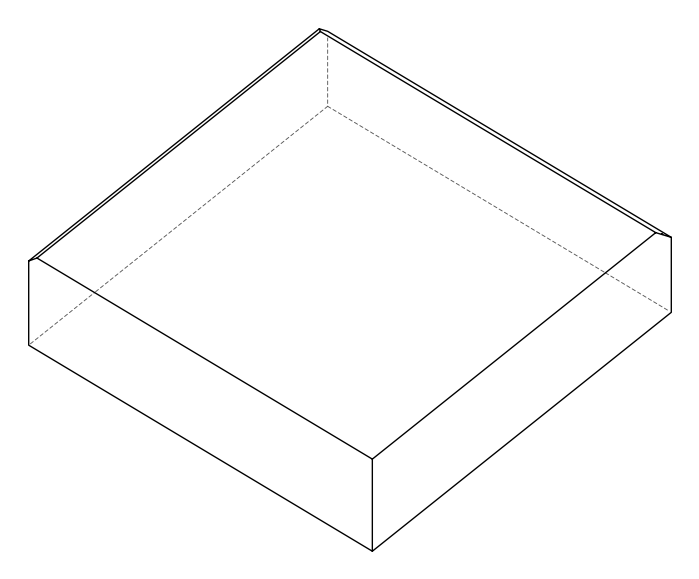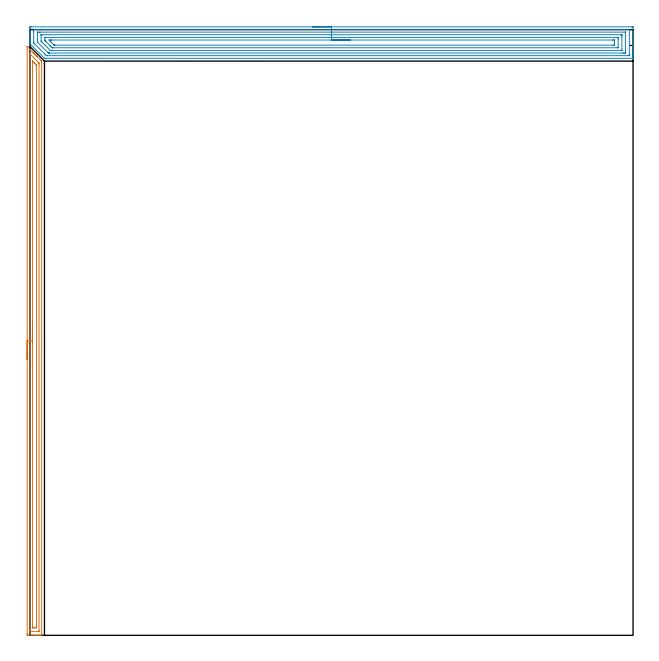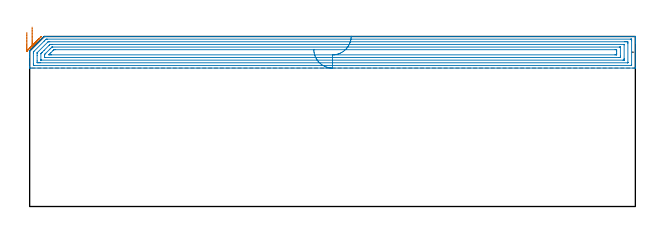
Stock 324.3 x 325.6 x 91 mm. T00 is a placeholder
(PLAN: 2 operations, 0 tool changes, 23.6 min)
(1 AREA_MILL | FG_CHAMFER_SURFACE | UGT0205_001 | 7.73 min | 9780 mm3)
(2 AREA_MILL_1 | FG_CHAMFER_SURFACE_1 | UGT0205_001 | 15.83 min | 45994 mm3)
(TOOL UGT0205_001 | Chamfer Mill 20 x 3 x 45 deg. | D20 FL50 Z2)
(OP 1 AREA_MILL)
G17 G21 G94 G90
T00 M6
G54
G17 G0 G90 X-1.5 Y148.25 S1061 M3
G43 Z101. H0
Z93.2
G94 G1 Y148.288 Z92.328 F250.
Y148.402 Z91.464
Y148.591 Z90.612
Y148.853 Z89.78
Y149.187 Z88.974
Y149.59 Z88.2
Y150.058 Z87.464
Y150.589 Z86.772
Y151.179 Z86.129
Y151.822 Z85.54
Y152.514 Z85.009
Y153.25 Z84.54
Y154.024 Z84.137
Y154.83 Z83.803
Y155.662 Z83.541
Y156.513 Z83.352
Y157.378 Z83.238
Y158.25 Z83.2
X-1.499 Y316.48 Z83.199
X-1.494 Y316.483 Z83.204
X-1.482 Y316.48 Z83.216
X-1.418 Y316.418 Z83.281
X-1.338 Y316.339 Z83.361
X1.596 Y313.404 Z86.296
X1.795 Y313.206 Z86.493
X1.961 Y313.041 Z86.656
X2.122 Y312.879 Z86.819
X2.242 Y312.759 Z86.94
X2.4 Y312.602 Z87.095
X2.553 Y312.448 Z87.25
X2.688 Y312.312 Z87.386
X2.839 Y312.164 Z87.534
X2.983 Y312.018 Z87.681
X3.135 Y311.866 Z87.833
X3.277 Y311.725 Z87.973
X3.414 Y311.587 Z88.112
X3.582 Y311.419 Z88.279
X3.716 Y311.286 Z88.412
X3.845 Y311.156 Z88.543
X5.909 Y309.092 Z90.606
X6.258 Y308.74 Z90.957
X6.293 Y308.701 Z90.993
X6.3 Y307.847 Z91.
Y0.168
X6.298 Y0.01 Z90.989
X6.155 Y0.003 Z90.847
X6.005 Y0. Z90.705
X5.692 Z90.391
X5.031 Z89.726
X3.824 Z88.521
X3.277 Z87.971
X-0.835 Z83.862
X-1.109 Y0.001 Z83.588
X-1.326 Y0.005 Z83.371
X-1.492 Y0.01 Z83.205
X-1.496 Y0.22 Z83.202
X-1.499 Y0.615 Z83.201
X-1.5 Y1.013 Z83.2
Y158.25
X-0.086 Z84.614
X-0.085 Y312.312 Z84.615
X-0.083 Y312.547 Z84.617
X-0.081 Y312.605 Z84.619
X-0.08 Y312.617 Z84.62
X-0.064 Y312.605 Z84.636
X-0.01 Y312.556 Z84.69
X0.237 Y312.312 Z84.937
X4.154 Y308.395 Z88.854
X4.697 Y307.847 Z89.397
X4.879 Y307.656 Z89.579
X4.881 Y307.474 Z89.581
X4.885 Y307.103 Z89.585
Y2.55
X4.879 Y2.014 Z89.579
X4.853 Y2.01 Z89.553
X4.784 Y2.004 Z89.484
X4.679 Y2.001 Z89.379
X0.162 Y2. Z84.862
X-0.017 Y2.003 Z84.683
X-0.048 Y2.005 Z84.652
X-0.076 Y2.009 Z84.624
X-0.079 Y2.048 Z84.621
X-0.084 Y2.251 Z84.616
X-0.085 Y2.401 Z84.615
X-0.086 Y3.146 Z84.614
Y158.25
X1.328 Z86.028
X1.329 Y308.044 Z86.029
X1.333 Y308.74 Z86.033
X1.334 Y308.746 Z86.034
X1.353 Y308.74 Z86.053
X1.523 Y308.575 Z86.223
X2.254 Y307.847 Z86.954
X2.4 Y307.701 Z87.1
X3.146 Y306.954 Z87.846
X3.277 Y306.82 Z87.977
X3.458 Y306.63 Z88.158
X3.467 Y306.258 Z88.167
X3.47 Y306.061 Z88.17
X3.471 Y305.863 Z88.171
Y5.08
X3.47 Y4.884 Z88.17
X3.464 Y4.187 Z88.164
X3.454 Y4.007 Z88.154
X2.4 Y4. Z87.1
X1.705 Y4.001 Z86.405
X1.523 Y4.005 Z86.223
X1.346 Y4.01 Z86.046
X1.336 Y4.187 Z86.036
X1.332 Y4.381 Z86.032
X1.329 Y5.08 Z86.029
Y5.278
X1.328 Y158.25 Z86.028
Y159.121 Z86.067
Y159.986 Z86.18
Y160.838 Z86.369
Y161.67 Z86.632
Y162.476 Z86.965
Y163.25 Z87.368
Y163.986 Z87.837
Y164.678 Z88.368
Y165.321 Z88.957
Y165.91 Z89.601
Y166.441 Z90.293
Y166.91 Z91.028
Y167.313 Z91.802
Y167.647 Z92.608
Y167.909 Z93.44
Y168.098 Z94.292
Y168.212 Z95.157
Y168.25 Z96.028
G0 Z101.
M5
M2
(OP 2 AREA_MILL_1)
G17 G21 G94 G90
T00 M6
G54
G17 G0 G90 X152.1 Y327.1 S1061 M3
G43 Z101. H0
Z84.1
G94 G1 X152.138 Z83.228 F250.
X152.252 Z82.363
X152.441 Z81.512
X152.703 Z80.68
X153.037 Z79.874
X153.44 Z79.1
X153.908 Z78.364
X154.44 Z77.672
X155.029 Z77.029
X155.672 Z76.44
X156.364 Z75.908
X157.1 Z75.44
X157.874 Z75.037
X158.68 Z74.703
X159.512 Z74.441
X160.363 Z74.252
X161.228 Z74.138
X162.1 Z74.1
X323.597
X323.998 Y327.096 Z74.102
X324.19 Y327.092 Z74.106
X324.2 Y326.896 Z74.301
Y313.942 Z87.253
Y313.344 Z87.85
Y312.77 Z88.427
Y312.46 Z88.736
Y311.886 Z89.31
Y311.576 Z89.619
Y310.544 Z90.655
X324.193 Y310.216 Z90.975
X324.191 Y310.203 Z90.988
X324.043 Y310.2 Z91.
X8.633
X7.878 Y310.205 Z90.994
X7.799 Y310.207 Z90.992
X7.741 Y310.261 Z90.938
X7.309 Y310.691 Z90.509
X0.13 Y317.869 Z83.329
X0.079 Y317.919 Z83.276
X0.01 Y317.998 Z83.193
X0.001 Y318.073 Z83.119
X0. Y318.518 Z82.681
Y318.914 Z82.285
Y319.534 Z81.661
Y320.729 Z80.468
Y321.303 Z79.891
Y326.322 Z74.875
X0.003 Y326.609 Z74.588
X0.009 Y327.092 Z74.106
X0.112 Y327.095 Z74.103
X0.603 Y327.1 Z74.1
X162.1
Y325.686 Z75.514
X322.034 Y325.685 Z75.515
X322.125 Y325.684 Z75.516
X322.17 Y325.682 Z75.518
X322.186 Y325.68 Z75.52
X322.19 Y325.67 Z75.53
X322.195 Y325.567 Z75.633
X322.199 Y325.342 Z75.858
Y312.46 Z88.74
X322.198 Y312.079 Z89.121
X322.19 Y311.693 Z89.507
X322.177 Y311.621 Z89.579
X322.132 Y311.619 Z89.581
X322.026 Y311.616 Z89.584
X321.813 Y311.614 Z89.586
X321.774
X9.486
X9.06 Y311.619 Z89.581
X8.851 Y311.621 Z89.579
X8.633 Y311.826 Z89.374
X7.991 Y312.46 Z88.74
X7.741 Y312.709 Z88.491
X2.387 Y318.064 Z83.136
X2.098 Y318.361 Z82.839
X2.028 Y318.434 Z82.766
X2.01 Y318.523 Z82.677
X2.007 Y318.65 Z82.55
X2.001 Y319.033 Z82.167
Y324.84 Z76.36
X2.002 Y325.221 Z75.979
X2.01 Y325.607 Z75.593
X2.023 Y325.679 Z75.521
X2.068 Y325.681 Z75.519
X2.174 Y325.684 Z75.516
X2.387 Y325.686 Z75.514
X2.426
X162.1
Y324.272 Z76.928
X320.028 Y324.271 Z76.929
X320.134 Y324.27 Z76.93
X320.172 Y324.267 Z76.933
X320.186 Y324.266 Z76.934
X320.19 Y324.239 Z76.961
X320.195 Y324.126 Z77.074
X320.199 Y323.956 Z77.244
X320.2 Y314.059 Z87.141
X320.196 Y313.344 Z87.856
X320.193 Y313.181 Z88.019
X320.178 Y313.035 Z88.165
X320.028 Y313.034 Z88.166
X319.454 Y313.03 Z88.17
X319.136 Y313.029 Z88.171
X318.562 Y313.028 Z88.172
X10.736 Y313.029 Z88.171
X10.417 Y313.03 Z88.17
X10.099 Y313.033 Z88.167
X9.891 Y313.035 Z88.165
X9.777 Y313.134 Z88.066
X9.556 Y313.344 Z87.856
X9.525 Y313.374 Z87.826
X4.172 Y318.729 Z82.471
X4.075 Y318.832 Z82.368
X4.028 Y318.883 Z82.317
X4.01 Y318.928 Z82.272
X4.007 Y319.024 Z82.176
X4.002 Y319.364 Z81.836
X4. Y320.419 Z80.781
Y323.242 Z77.958
X4.004 Y323.956 Z77.244
X4.007 Y324.119 Z77.081
X4.022 Y324.265 Z76.935
X4.172 Y324.266 Z76.934
X4.746 Y324.271 Z76.929
X5.064
X5.638 Y324.272 Z76.928
X162.1
Y322.857 Z78.343
X317.568
X318.098 Y322.855 Z78.345
X318.154 Y322.853 Z78.347
X318.186 Y322.851 Z78.349
X318.19 Y322.813 Z78.387
X318.195 Y322.619 Z78.581
X318.2 Y322.231 Z78.969
Y322.187 Z79.013
X318.199 Y314.692 Z86.508
X318.197 Y314.482 Z86.718
X318.194 Y314.457 Z86.743
X318.19 Y314.45 Z86.75
X318.182 Y314.447 Z86.753
X318.124 Y314.444 Z86.756
X318.027 Y314.443 Z86.757
X11.986
X11.31 Y314.444 Z86.756
X11.09 Y314.446 Z86.754
X10.93 Y314.45 Z86.75
X10.61 Y314.75 Z86.45
X10.417 Y314.933 Z86.267
X7.741 Y317.608 Z83.592
X6.699 Y318.65 Z82.55
X6.552 Y318.797 Z82.403
X6.269 Y319.086 Z82.114
X6.088 Y319.273 Z81.927
X6.01 Y319.362 Z81.838
X6.007 Y319.386 Z81.814
X6.001 Y319.49 Z81.71
Y322.608 Z78.592
X6.003 Y322.818 Z78.382
X6.006 Y322.843 Z78.357
X6.01 Y322.85 Z78.35
X6.018 Y322.853 Z78.347
X6.076 Y322.856 Z78.344
X6.173 Y322.857 Z78.343
X162.1
Y321.443 Z79.757
X315.567
X316.173 Y321.436 Z79.764
X316.19 Y321.391 Z79.809
X316.192 Y321.303 Z79.897
X316.199 Y320.676 Z80.524
Y315.997 Z85.203
X316.197 Y315.919 Z85.281
X316.194 Y315.88 Z85.32
X316.191 Y315.867 Z85.333
X316.133 Y315.864 Z85.336
X315.85 Y315.859 Z85.341
X315.708 Y315.857 Z85.343
X12.343
X12.202 Y315.858 Z85.342
X12.061 Y315.861 Z85.339
X11.969 Y315.864 Z85.336
X11.932 Y315.878 Z85.322
X11.906 Y315.901 Z85.299
X11.804 Y315.997 Z85.203
X11.31 Y316.489 Z84.711
X10.917 Y316.881 Z84.319
X8.633 Y319.165 Z82.035
X8.266 Y319.534 Z81.666
X8.146 Y319.658 Z81.542
X8.054 Y319.756 Z81.444
X8.01 Y319.811 Z81.389
X8.008 Y319.848 Z81.352
X8.001 Y320.16 Z81.04
Y321.303 Z79.897
X8.003 Y321.381 Z79.819
X8.006 Y321.42 Z79.78
X8.009 Y321.433 Z79.767
X8.068 Y321.436 Z79.764
X8.35 Y321.441 Z79.759
X8.492 Y321.443 Z79.757
X162.1
Y320.029 Z81.171
X313.284
X313.783 Y320.027 Z81.173
X314.181 Y320.024 Z81.176
X314.19 Y320.021 Z81.179
X314.196 Y320.009 Z81.191
X314.199 Y319.534 Z81.666
X314.2 Y319.121 Z82.079
Y318.236 Z82.964
X314.199 Y317.766 Z83.434
X314.196 Y317.356 Z83.844
X314.19 Y317.295 Z83.905
X314.181 Y317.278 Z83.922
X314.156 Y317.276 Z83.924
X314.032 Y317.273 Z83.927
X313.783 Y317.272 Z83.928
X313.389 Y317.271 Z83.929
X13.593 Y317.272 Z83.928
X13.094 Y317.274 Z83.926
X13.023 Y317.276 Z83.924
X12.984 Y317.278 Z83.922
X12.947 Y317.312 Z83.888
X12.79 Y317.463 Z83.737
X12.483 Y317.766 Z83.434
X11.31 Y318.938 Z82.262
X10.717 Y319.534 Z81.666
X10.417 Y319.84 Z81.36
X10.254 Y320.022 Z81.178
X10.417 Y320.024 Z81.176
X10.812 Y320.027 Z81.173
X11.31 Y320.029 Z81.171
X11.703
X162.1
X162.972 Z81.209
X163.836 Z81.323
X164.688 Z81.512
X165.52 Z81.774
X166.326 Z82.108
X167.1 Z82.511
X167.836 Z82.98
X168.528 Z83.511
X169.171 Z84.1
X169.76 Z84.743
X170.291 Z85.435
X170.76 Z86.171
X171.163 Z86.945
X171.497 Z87.751
X171.759 Z88.583
X171.948 Z89.435
X172.062 Z90.3
X172.1 Z91.171
G0 Z101.
M5
M2
